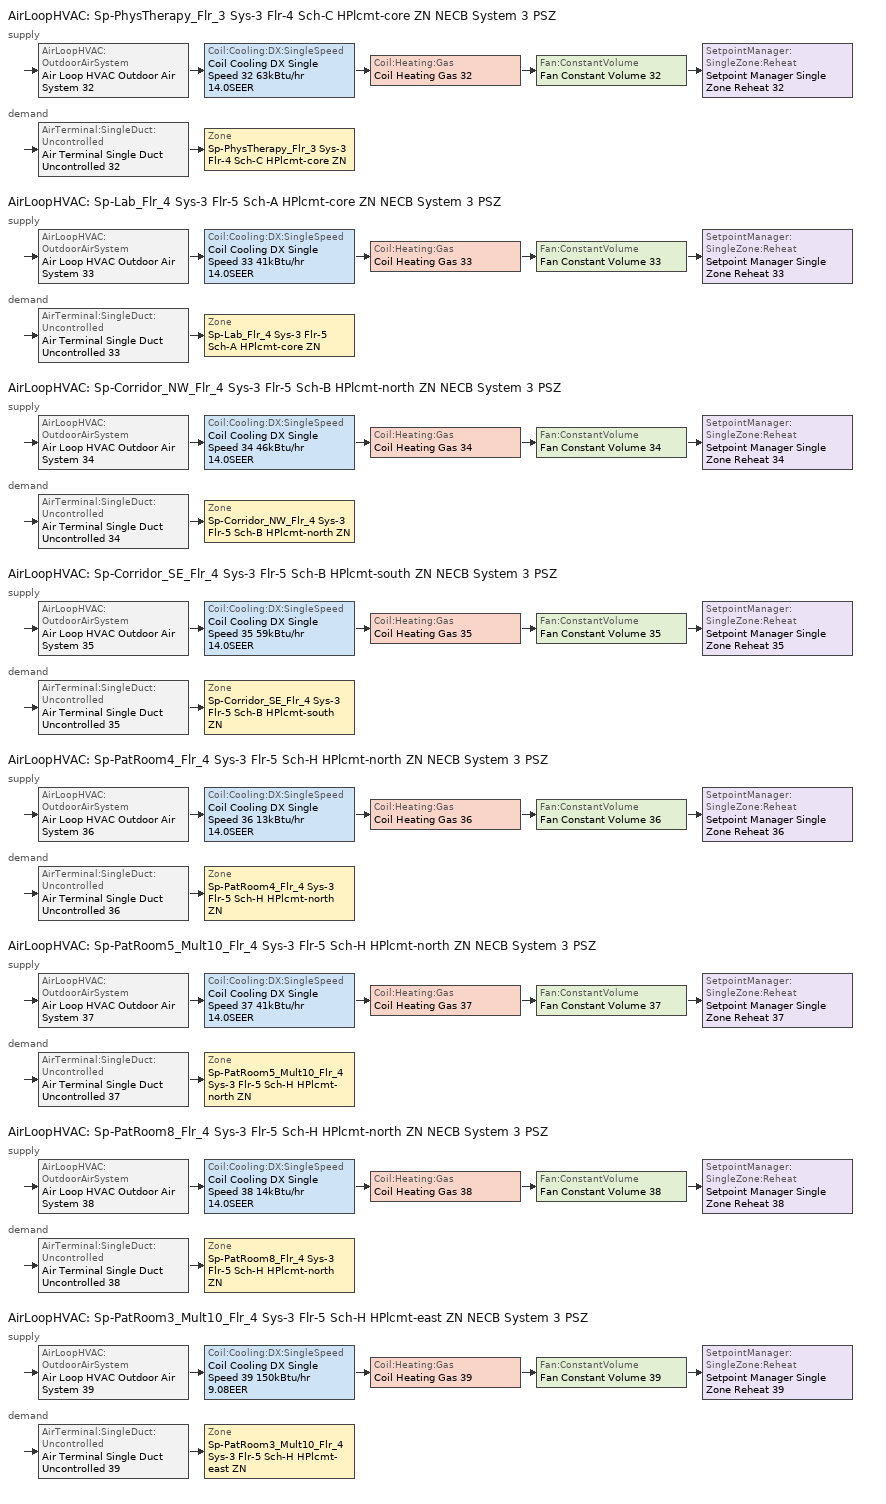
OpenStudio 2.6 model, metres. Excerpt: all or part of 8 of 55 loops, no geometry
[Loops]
AirLoopHVAC 'Sp-PhysTherapy_Flr_3 Sys-3 Flr-4 Sch-C HPlcmt-core ZN NECB System 3 PSZ'
 supply: AirLoopHVAC:OutdoorAirSystem 'Air Loop HVAC Outdoor Air System 32' > Coil:Cooling:DX:SingleSpeed 'Coil Cooling DX Single Speed 32 63kBtu/hr 14.0SEER' > Coil:Heating:Gas 'Coil Heating Gas 32' > Fan:ConstantVolume 'Fan Constant Volume 32' > SetpointManager:SingleZone:Reheat 'Setpoint Manager Single Zone Reheat 32'
 demand: AirTerminal:SingleDuct:Uncontrolled 'Air Terminal Single Duct Uncontrolled 32' > Zone 'Sp-PhysTherapy_Flr_3 Sys-3 Flr-4 Sch-C HPlcmt-core ZN'
AirLoopHVAC 'Sp-Lab_Flr_4 Sys-3 Flr-5 Sch-A HPlcmt-core ZN NECB System 3 PSZ'
 supply: AirLoopHVAC:OutdoorAirSystem 'Air Loop HVAC Outdoor Air System 33' > Coil:Cooling:DX:SingleSpeed 'Coil Cooling DX Single Speed 33 41kBtu/hr 14.0SEER' > Coil:Heating:Gas 'Coil Heating Gas 33' > Fan:ConstantVolume 'Fan Constant Volume 33' > SetpointManager:SingleZone:Reheat 'Setpoint Manager Single Zone Reheat 33'
 demand: AirTerminal:SingleDuct:Uncontrolled 'Air Terminal Single Duct Uncontrolled 33' > Zone 'Sp-Lab_Flr_4 Sys-3 Flr-5 Sch-A HPlcmt-core ZN'
AirLoopHVAC 'Sp-Corridor_NW_Flr_4 Sys-3 Flr-5 Sch-B HPlcmt-north ZN NECB System 3 PSZ'
 supply: AirLoopHVAC:OutdoorAirSystem 'Air Loop HVAC Outdoor Air System 34' > Coil:Cooling:DX:SingleSpeed 'Coil Cooling DX Single Speed 34 46kBtu/hr 14.0SEER' > Coil:Heating:Gas 'Coil Heating Gas 34' > Fan:ConstantVolume 'Fan Constant Volume 34' > SetpointManager:SingleZone:Reheat 'Setpoint Manager Single Zone Reheat 34'
 demand: AirTerminal:SingleDuct:Uncontrolled 'Air Terminal Single Duct Uncontrolled 34' > Zone 'Sp-Corridor_NW_Flr_4 Sys-3 Flr-5 Sch-B HPlcmt-north ZN'
AirLoopHVAC 'Sp-Corridor_SE_Flr_4 Sys-3 Flr-5 Sch-B HPlcmt-south ZN NECB System 3 PSZ'
 supply: AirLoopHVAC:OutdoorAirSystem 'Air Loop HVAC Outdoor Air System 35' > Coil:Cooling:DX:SingleSpeed 'Coil Cooling DX Single Speed 35 59kBtu/hr 14.0SEER' > Coil:Heating:Gas 'Coil Heating Gas 35' > Fan:ConstantVolume 'Fan Constant Volume 35' > SetpointManager:SingleZone:Reheat 'Setpoint Manager Single Zone Reheat 35'
 demand: AirTerminal:SingleDuct:Uncontrolled 'Air Terminal Single Duct Uncontrolled 35' > Zone 'Sp-Corridor_SE_Flr_4 Sys-3 Flr-5 Sch-B HPlcmt-south ZN'
AirLoopHVAC 'Sp-PatRoom4_Flr_4 Sys-3 Flr-5 Sch-H HPlcmt-north ZN NECB System 3 PSZ'
 supply: AirLoopHVAC:OutdoorAirSystem 'Air Loop HVAC Outdoor Air System 36' > Coil:Cooling:DX:SingleSpeed 'Coil Cooling DX Single Speed 36 13kBtu/hr 14.0SEER' > Coil:Heating:Gas 'Coil Heating Gas 36' > Fan:ConstantVolume 'Fan Constant Volume 36' > SetpointManager:SingleZone:Reheat 'Setpoint Manager Single Zone Reheat 36'
 demand: AirTerminal:SingleDuct:Uncontrolled 'Air Terminal Single Duct Uncontrolled 36' > Zone 'Sp-PatRoom4_Flr_4 Sys-3 Flr-5 Sch-H HPlcmt-north ZN'
AirLoopHVAC 'Sp-PatRoom5_Mult10_Flr_4 Sys-3 Flr-5 Sch-H HPlcmt-north ZN NECB System 3 PSZ'
 supply: AirLoopHVAC:OutdoorAirSystem 'Air Loop HVAC Outdoor Air System 37' > Coil:Cooling:DX:SingleSpeed 'Coil Cooling DX Single Speed 37 41kBtu/hr 14.0SEER' > Coil:Heating:Gas 'Coil Heating Gas 37' > Fan:ConstantVolume 'Fan Constant Volume 37' > SetpointManager:SingleZone:Reheat 'Setpoint Manager Single Zone Reheat 37'
 demand: AirTerminal:SingleDuct:Uncontrolled 'Air Terminal Single Duct Uncontrolled 37' > Zone 'Sp-PatRoom5_Mult10_Flr_4 Sys-3 Flr-5 Sch-H HPlcmt-north ZN'
AirLoopHVAC 'Sp-PatRoom8_Flr_4 Sys-3 Flr-5 Sch-H HPlcmt-north ZN NECB System 3 PSZ'
 supply: AirLoopHVAC:OutdoorAirSystem 'Air Loop HVAC Outdoor Air System 38' > Coil:Cooling:DX:SingleSpeed 'Coil Cooling DX Single Speed 38 14kBtu/hr 14.0SEER' > Coil:Heating:Gas 'Coil Heating Gas 38' > Fan:ConstantVolume 'Fan Constant Volume 38' > SetpointManager:SingleZone:Reheat 'Setpoint Manager Single Zone Reheat 38'
 demand: AirTerminal:SingleDuct:Uncontrolled 'Air Terminal Single Duct Uncontrolled 38' > Zone 'Sp-PatRoom8_Flr_4 Sys-3 Flr-5 Sch-H HPlcmt-north ZN'
AirLoopHVAC 'Sp-PatRoom3_Mult10_Flr_4 Sys-3 Flr-5 Sch-H HPlcmt-east ZN NECB System 3 PSZ'
 supply: AirLoopHVAC:OutdoorAirSystem 'Air Loop HVAC Outdoor Air System 39' > Coil:Cooling:DX:SingleSpeed 'Coil Cooling DX Single Speed 39 150kBtu/hr 9.08EER' > Coil:Heating:Gas 'Coil Heating Gas 39' > Fan:ConstantVolume 'Fan Constant Volume 39' > SetpointManager:SingleZone:Reheat 'Setpoint Manager Single Zone Reheat 39'
 demand: AirTerminal:SingleDuct:Uncontrolled 'Air Terminal Single Duct Uncontrolled 39' > Zone 'Sp-PatRoom3_Mult10_Flr_4 Sys-3 Flr-5 Sch-H HPlcmt-east ZN'
[Sizing:Zone] Zone Cooling Design Supply Air Temperature Input Method=SupplyAirTemperature; Zone Cooling Design Supply Air Temperature {C}=13; Zone Cooling Design Supply Air Temperature Difference {deltaC}=11.11; Zone Heating Design Supply Air Temperature Input Method=SupplyAirTemperature; Zone Heating Design Supply Air Temperature {C}=43; Zone Heating Design Supply Air Temperature Difference {deltaC}=11.11; Zone Cooling Design Supply Air Humidity Ratio {kg-H2O/kg-air}=0.0085; Zone Heating Design Supply Air Humidity Ratio {kg-H2O/kg-air}=0.008; Zone Heating Sizing Factor=1.3; Zone Cooling Sizing Factor=1.1; Cooling Design Air Flow Method=DesignDay; Heating Design Air Flow Method=DesignDay; Account for Dedicated Outdoor Air System=No; Dedicated Outdoor Air System Control Strategy=NeutralSupplyAir; Dedicated Outdoor Air Low Setpoint Temperature for Design {C}=autosize; Dedicated Outdoor Air High Setpoint Temperature for Design {C}=autosize
Sp-PhysTherapy_Flr_3 Sys-3 Flr-4 Sch-C HPlcmt-core ZN; Sp-Lab_Flr_4 Sys-3 Flr-5 Sch-A HPlcmt-core ZN; Sp-Corridor_NW_Flr_4 Sys-3 Flr-5 Sch-B HPlcmt-north ZN; Sp-Corridor_SE_Flr_4 Sys-3 Flr-5 Sch-B HPlcmt-south ZN; Sp-PatRoom4_Flr_4 Sys-3 Flr-5 Sch-H HPlcmt-north ZN; Sp-PatRoom5_Mult10_Flr_4 Sys-3 Flr-5 Sch-H HPlcmt-north ZN; Sp-PatRoom8_Flr_4 Sys-3 Flr-5 Sch-H HPlcmt-north ZN; Sp-PatRoom3_Mult10_Flr_4 Sys-3 Flr-5 Sch-H HPlcmt-east ZN
[Zone equipment]
Sp-PhysTherapy_Flr_3 Sys-3 Flr-4 Sch-C HPlcmt-core ZN: Air Terminal Single Duct Uncontrolled 32, Zone HVAC Baseboard Convective Water 32
Sp-Lab_Flr_4 Sys-3 Flr-5 Sch-A HPlcmt-core ZN: Air Terminal Single Duct Uncontrolled 33, Zone HVAC Baseboard Convective Water 33
Sp-Corridor_NW_Flr_4 Sys-3 Flr-5 Sch-B HPlcmt-north ZN: Air Terminal Single Duct Uncontrolled 34, Zone HVAC Baseboard Convective Water 34
Sp-Corridor_SE_Flr_4 Sys-3 Flr-5 Sch-B HPlcmt-south ZN: Air Terminal Single Duct Uncontrolled 35, Zone HVAC Baseboard Convective Water 35
Sp-PatRoom4_Flr_4 Sys-3 Flr-5 Sch-H HPlcmt-north ZN: Air Terminal Single Duct Uncontrolled 36, Zone HVAC Baseboard Convective Water 36
Sp-PatRoom5_Mult10_Flr_4 Sys-3 Flr-5 Sch-H HPlcmt-north ZN: Air Terminal Single Duct Uncontrolled 37, Zone HVAC Baseboard Convective Water 37
Sp-PatRoom8_Flr_4 Sys-3 Flr-5 Sch-H HPlcmt-north ZN: Air Terminal Single Duct Uncontrolled 38, Zone HVAC Baseboard Convective Water 38
Sp-PatRoom3_Mult10_Flr_4 Sys-3 Flr-5 Sch-H HPlcmt-east ZN: Air Terminal Single Duct Uncontrolled 39, Zone HVAC Baseboard Convective Water 39
[AirLoopHVAC] Design Supply Air Flow Rate {m3/s}=AutoSize
Name | Availability Schedule
Sp-PhysTherapy_Flr_3 Sys-3 Flr-4 Sch-C HPlcmt-core ZN NECB System 3 PSZ | Sp-PhysTherapy_Flr_3 Sys-3 Flr-4 Sch-C HPlcmt-core ZN NECB System 3 PSZ Occ Sch
Sp-Lab_Flr_4 Sys-3 Flr-5 Sch-A HPlcmt-core ZN NECB System 3 PSZ | Sp-Lab_Flr_4 Sys-3 Flr-5 Sch-A HPlcmt-core ZN NECB System 3 PSZ Occ Sch
Sp-Corridor_NW_Flr_4 Sys-3 Flr-5 Sch-B HPlcmt-north ZN NECB System 3 PSZ | Sp-Corridor_NW_Flr_4 Sys-3 Flr-5 Sch-B HPlcmt-north ZN NECB System 3 PSZ Occ Sch
Sp-Corridor_SE_Flr_4 Sys-3 Flr-5 Sch-B HPlcmt-south ZN NECB System 3 PSZ | Sp-Corridor_SE_Flr_4 Sys-3 Flr-5 Sch-B HPlcmt-south ZN NECB System 3 PSZ Occ Sch
Sp-PatRoom4_Flr_4 Sys-3 Flr-5 Sch-H HPlcmt-north ZN NECB System 3 PSZ; Sp-PatRoom8_Flr_4 Sys-3 Flr-5 Sch-H HPlcmt-north ZN NECB System 3 PSZ | Always On Discrete
Sp-PatRoom5_Mult10_Flr_4 Sys-3 Flr-5 Sch-H HPlcmt-north ZN NECB System 3 PSZ | Sp-PatRoom5_Mult10_Flr_4 Sys-3 Flr-5 Sch-H HPlcmt-north ZN NECB System 3 PSZ Occ Sch
Sp-PatRoom3_Mult10_Flr_4 Sys-3 Flr-5 Sch-H HPlcmt-east ZN NECB System 3 PSZ | Sp-PatRoom3_Mult10_Flr_4 Sys-3 Flr-5 Sch-H HPlcmt-east ZN NECB System 3 PSZ Occ Sch
[Sizing:System] Type of Load to Size On=Sensible; Design Outdoor Air Flow Rate {m3/s}=Autosize; Minimum System Air Flow Ratio=1; Preheat Design Temperature {C}=7; Preheat Design Humidity Ratio {kg-H2O/kg-Air}=0.008; Precool Design Temperature {C}=13; Precool Design Humidity Ratio {kg-H2O/kg-Air}=0.008; Central Cooling Design Supply Air Temperature {C}=13; Central Heating Design Supply Air Temperature {C}=43; Sizing Option=NonCoincident; 100% Outdoor Air in Cooling=No; 100% Outdoor Air in Heating=No; Central Cooling Design Supply Air Humidity Ratio {kg-H2O/kg-Air}=0.0085; Central Heating Design Supply Air Humidity Ratio {kg-H2O/kg-Air}=0.008; Cooling Design Air Flow Method=DesignDay; Cooling Design Air Flow Rate {m3/s}=0; Heating Design Air Flow Method=DesignDay; Heating Design Air Flow Rate {m3/s}=0; System Outdoor Air Method=ZoneSum; Zone Maximum Outdoor Air Fraction=1; Cooling Supply Air Flow Rate Per Floor Area {m3/s-m2}=0.00996765; Cooling Fraction of Autosized Cooling Supply Air Flow Rate=1; Cooling Supply Air Flow Rate Per Unit Cooling Capacity {m3/s-W}=3.94755e-05; Heating Supply Air Flow Rate Per Floor Area {m3/s-m2}=0.00996765; Heating Fraction of Autosized Heating Supply Air Flow Rate=1; Heating Fraction of Autosized Cooling Supply Air Flow Rate=1; Heating Supply Air Flow Rate Per Unit Heating Capacity {m3/s-W}=3.15882e-05; Cooling Design Capacity Method=CoolingDesignCapacity; Cooling Design Capacity {W}=autosize; Cooling Design Capacity Per Floor Area {W/m2}=234.7; Fraction of Autosized Cooling Design Capacity=1; Heating Design Capacity Method=HeatingDesignCapacity; Heating Design Capacity {W}=autosize; Heating Design Capacity Per Floor Area {W/m2}=157; Fraction of Autosized Heating Design Capacity=1; Central Cooling Capacity Control Method=OnOff
Sp-PhysTherapy_Flr_3 Sys-3 Flr-4 Sch-C HPlcmt-core ZN NECB System 3 PSZ; Sp-Lab_Flr_4 Sys-3 Flr-5 Sch-A HPlcmt-core ZN NECB System 3 PSZ; Sp-Corridor_NW_Flr_4 Sys-3 Flr-5 Sch-B HPlcmt-north ZN NECB System 3 PSZ; Sp-Corridor_SE_Flr_4 Sys-3 Flr-5 Sch-B HPlcmt-south ZN NECB System 3 PSZ; Sp-PatRoom4_Flr_4 Sys-3 Flr-5 Sch-H HPlcmt-north ZN NECB System 3 PSZ; Sp-PatRoom5_Mult10_Flr_4 Sys-3 Flr-5 Sch-H HPlcmt-north ZN NECB System 3 PSZ; Sp-PatRoom8_Flr_4 Sys-3 Flr-5 Sch-H HPlcmt-north ZN NECB System 3 PSZ; Sp-PatRoom3_Mult10_Flr_4 Sys-3 Flr-5 Sch-H HPlcmt-east ZN NECB System 3 PSZ
[Fan:ConstantVolume] Availability Schedule=Always On Discrete; Fan Efficiency=0.39975; Pressure Rise {Pa}=640; Maximum Flow Rate {m3/s}=AutoSize; Motor Efficiency=0.615
Fan Constant Volume 32; Fan Constant Volume 33; Fan Constant Volume 34; Fan Constant Volume 35; Fan Constant Volume 36; Fan Constant Volume 37; Fan Constant Volume 38; Fan Constant Volume 39
[Coil:Heating:Gas] Availability Schedule=Always On Discrete; Nominal Capacity {W}=AutoSize; Parasitic Electric Load {W}=0; Part Load Fraction Correlation Curve=FURNACE-EFFPLR-NECB2011; Parasitic Gas Load {W}=0
Name | Gas Burner Efficiency
Coil Heating Gas 32; Coil Heating Gas 39 | 0.81
Coil Heating Gas 33; Coil Heating Gas 34; Coil Heating Gas 35; Coil Heating Gas 36; Coil Heating Gas 37; Coil Heating Gas 38 | 0.924
[Coil:Cooling:DX:SingleSpeed] Availability Schedule=Always On Discrete; Rated Total Cooling Capacity {W}=autosize; Rated Sensible Heat Ratio=autosize; Rated Air Flow Rate {m3/s}=autosize; Rated Evaporator Fan Power Per Volume Flow Rate {W/(m3/s)}=773.3; Total Cooling Capacity Function of Temperature Curve=DXCOOL-NECB2011-REF-CAPFT; Total Cooling Capacity Function of Flow Fraction Curve=DXCOOL-NECB2011-REF-CAPFFLOW; Energy Input Ratio Function of Temperature Curve=DXCOOL-NECB2011-REF-COOLEIRFT; Energy Input Ratio Function of Flow Fraction Curve=DXCOOL-NECB2011-REF-COOLEIRFFLOW; Part Load Fraction Correlation Curve=DXCOOL-NECB2011-REF-COOLPLFFPLR; Condenser Type=AirCooled; Evaporative Condenser Effectiveness=0; Evaporative Condenser Air Flow Rate {m3/s}=Autosize; Evaporative Condenser Pump Rated Power Consumption {W}=Autosize; Crankcase Heater Capacity {W}=0; Maximum Outdoor Dry-Bulb Temperature for Crankcase Heater Operation {C}=0; Basin Heater Capacity {W/K}=0; Basin Heater Setpoint Temperature {C}=10
Name | Rated COP {W/W}
Coil Cooling DX Single Speed 32 63kBtu/hr 14.0SEER; Coil Cooling DX Single Speed 33 41kBtu/hr 14.0SEER; Coil Cooling DX Single Speed 34 46kBtu/hr 14.0SEER; Coil Cooling DX Single Speed 35 59kBtu/hr 14.0SEER; Coil Cooling DX Single Speed 36 13kBtu/hr 14.0SEER; Coil Cooling DX Single Speed 37 41kBtu/hr 14.0SEER; Coil Cooling DX Single Speed 38 14kBtu/hr 14.0SEER | 3.8248
Coil Cooling DX Single Speed 39 150kBtu/hr 9.08EER | 3.17598
[Controller:OutdoorAir] Minimum Outdoor Air Flow Rate {m3/s}=autosize; Maximum Outdoor Air Flow Rate {m3/s}=Autosize; Economizer Control Action Type=ModulateFlow; Lockout Type=NoLockout; Minimum Limit Type=FixedMinimum; High Humidity Control=No; Heat Recovery Bypass Control Type=BypassWhenWithinEconomizerLimits
Name | Economizer Control Type | Economizer Maximum Limit Dry-Bulb Temperature {C} | Economizer Maximum Limit Enthalpy {J/kg} | Economizer Minimum Limit Dry-Bulb Temperature {C} | Minimum Outdoor Air Schedule | Controller Mechanical Ventilation
Controller Outdoor Air 32 | NoEconomizer | 28 | 64000 | -100 | Sp-PhysTherapy_Flr_3 Sys-3 Flr-4 Sch-C HPlcmt-core ZN NECB System 3 PSZ Occ Sch | Controller Mechanical Ventilation 32
Controller Outdoor Air 33 | NoEconomizer | 28 | 64000 | -100 | Sp-Lab_Flr_4 Sys-3 Flr-5 Sch-A HPlcmt-core ZN NECB System 3 PSZ Occ Sch | Controller Mechanical Ventilation 33
Controller Outdoor Air 34 | NoEconomizer | 28 | 64000 | -100 | Sp-Corridor_NW_Flr_4 Sys-3 Flr-5 Sch-B HPlcmt-north ZN NECB System 3 PSZ Occ Sch | Controller Mechanical Ventilation 34
Controller Outdoor Air 35 | NoEconomizer | 28 | 64000 | -100 | Sp-Corridor_SE_Flr_4 Sys-3 Flr-5 Sch-B HPlcmt-south ZN NECB System 3 PSZ Occ Sch | Controller Mechanical Ventilation 35
Controller Outdoor Air 36 | NoEconomizer | 28 | 64000 | -100 | Always On Discrete | Controller Mechanical Ventilation 36
Controller Outdoor Air 37 | NoEconomizer | 28 | 64000 | -100 | Sp-PatRoom5_Mult10_Flr_4 Sys-3 Flr-5 Sch-H HPlcmt-north ZN NECB System 3 PSZ Occ Sch | Controller Mechanical Ventilation 37
Controller Outdoor Air 38 | NoEconomizer | 28 | 64000 | -100 | Always On Discrete | Controller Mechanical Ventilation 38
Controller Outdoor Air 39 | DifferentialEnthalpy |  |  |  | Sp-PatRoom3_Mult10_Flr_4 Sys-3 Flr-5 Sch-H HPlcmt-east ZN NECB System 3 PSZ Occ Sch | Controller Mechanical Ventilation 39
[Controller:MechanicalVentilation] Availability Schedule=Always On Discrete; System Outdoor Air Method=ZoneSum
Controller Mechanical Ventilation 32; Controller Mechanical Ventilation 33; Controller Mechanical Ventilation 34; Controller Mechanical Ventilation 35; Controller Mechanical Ventilation 36; Controller Mechanical Ventilation 37; Controller Mechanical Ventilation 38; Controller Mechanical Ventilation 39
[AirLoopHVAC:OutdoorAirSystem]
Name | Controller
Air Loop HVAC Outdoor Air System 32 | Controller Outdoor Air 32
Air Loop HVAC Outdoor Air System 33 | Controller Outdoor Air 33
Air Loop HVAC Outdoor Air System 34 | Controller Outdoor Air 34
Air Loop HVAC Outdoor Air System 35 | Controller Outdoor Air 35
Air Loop HVAC Outdoor Air System 36 | Controller Outdoor Air 36
Air Loop HVAC Outdoor Air System 37 | Controller Outdoor Air 37
Air Loop HVAC Outdoor Air System 38 | Controller Outdoor Air 38
Air Loop HVAC Outdoor Air System 39 | Controller Outdoor Air 39
[SetpointManager:SingleZone:Reheat] Minimum Supply Air Temperature {C}=13; Maximum Supply Air Temperature {C}=43
Name | Control Zone
Setpoint Manager Single Zone Reheat 32 | Sp-PhysTherapy_Flr_3 Sys-3 Flr-4 Sch-C HPlcmt-core ZN
Setpoint Manager Single Zone Reheat 33 | Sp-Lab_Flr_4 Sys-3 Flr-5 Sch-A HPlcmt-core ZN
Setpoint Manager Single Zone Reheat 34 | Sp-Corridor_NW_Flr_4 Sys-3 Flr-5 Sch-B HPlcmt-north ZN
Setpoint Manager Single Zone Reheat 35 | Sp-Corridor_SE_Flr_4 Sys-3 Flr-5 Sch-B HPlcmt-south ZN
Setpoint Manager Single Zone Reheat 36 | Sp-PatRoom4_Flr_4 Sys-3 Flr-5 Sch-H HPlcmt-north ZN
Setpoint Manager Single Zone Reheat 37 | Sp-PatRoom5_Mult10_Flr_4 Sys-3 Flr-5 Sch-H HPlcmt-north ZN
Setpoint Manager Single Zone Reheat 38 | Sp-PatRoom8_Flr_4 Sys-3 Flr-5 Sch-H HPlcmt-north ZN
Setpoint Manager Single Zone Reheat 39 | Sp-PatRoom3_Mult10_Flr_4 Sys-3 Flr-5 Sch-H HPlcmt-east ZN
[AirTerminal:SingleDuct:Uncontrolled] Availability Schedule=Always On Discrete; Maximum Air Flow Rate {m3/s}=AutoSize
Air Terminal Single Duct Uncontrolled 32; Air Terminal Single Duct Uncontrolled 33; Air Terminal Single Duct Uncontrolled 34; Air Terminal Single Duct Uncontrolled 35; Air Terminal Single Duct Uncontrolled 36; Air Terminal Single Duct Uncontrolled 37; Air Terminal Single Duct Uncontrolled 38; Air Terminal Single Duct Uncontrolled 39
[Schedule:Ruleset]
Name | Default Day Schedule | Summer Design Day Schedule | Winter Design Day Schedule
Sp-Corridor_NW_Flr_4 Sys-3 Flr-5 Sch-B HPlcmt-north ZN NECB System 3 PSZ Occ Sch | Sp-Corridor_NW_Flr_4 Sys-3 Flr-5 Sch-B HPlcmt-north ZN NECB System 3 PSZ Occ Sch Default | Sp-Corridor_NW_Flr_4 Sys-3 Flr-5 Sch-B HPlcmt-north ZN NECB System 3 PSZ Occ Sch Summer Design Day | Sp-Corridor_NW_Flr_4 Sys-3 Flr-5 Sch-B HPlcmt-north ZN NECB System 3 PSZ Occ Sch Winter Design Day
Sp-Corridor_SE_Flr_4 Sys-3 Flr-5 Sch-B HPlcmt-south ZN NECB System 3 PSZ Occ Sch | Sp-Corridor_SE_Flr_4 Sys-3 Flr-5 Sch-B HPlcmt-south ZN NECB System 3 PSZ Occ Sch Default | Sp-Corridor_SE_Flr_4 Sys-3 Flr-5 Sch-B HPlcmt-south ZN NECB System 3 PSZ Occ Sch Summer Design Day | Sp-Corridor_SE_Flr_4 Sys-3 Flr-5 Sch-B HPlcmt-south ZN NECB System 3 PSZ Occ Sch Winter Design Day
Sp-Lab_Flr_4 Sys-3 Flr-5 Sch-A HPlcmt-core ZN NECB System 3 PSZ Occ Sch | Sp-Lab_Flr_4 Sys-3 Flr-5 Sch-A HPlcmt-core ZN NECB System 3 PSZ Occ Sch Default | Sp-Lab_Flr_4 Sys-3 Flr-5 Sch-A HPlcmt-core ZN NECB System 3 PSZ Occ Sch Summer Design Day | Sp-Lab_Flr_4 Sys-3 Flr-5 Sch-A HPlcmt-core ZN NECB System 3 PSZ Occ Sch Winter Design Day
Sp-PatRoom3_Mult10_Flr_4 Sys-3 Flr-5 Sch-H HPlcmt-east ZN NECB System 3 PSZ Occ Sch | Sp-PatRoom3_Mult10_Flr_4 Sys-3 Flr-5 Sch-H HPlcmt-east ZN NECB System 3 PSZ Occ Sch Default | Sp-PatRoom3_Mult10_Flr_4 Sys-3 Flr-5 Sch-H HPlcmt-east ZN NECB System 3 PSZ Occ Sch Summer Design Day | Sp-PatRoom3_Mult10_Flr_4 Sys-3 Flr-5 Sch-H HPlcmt-east ZN NECB System 3 PSZ Occ Sch Winter Design Day
Sp-PatRoom5_Mult10_Flr_4 Sys-3 Flr-5 Sch-H HPlcmt-north ZN NECB System 3 PSZ Occ Sch | Sp-PatRoom5_Mult10_Flr_4 Sys-3 Flr-5 Sch-H HPlcmt-north ZN NECB System 3 PSZ Occ Sch Default | Sp-PatRoom5_Mult10_Flr_4 Sys-3 Flr-5 Sch-H HPlcmt-north ZN NECB System 3 PSZ Occ Sch Summer Design Day | Sp-PatRoom5_Mult10_Flr_4 Sys-3 Flr-5 Sch-H HPlcmt-north ZN NECB System 3 PSZ Occ Sch Winter Design Day
Sp-PhysTherapy_Flr_3 Sys-3 Flr-4 Sch-C HPlcmt-core ZN NECB System 3 PSZ Occ Sch | Sp-PhysTherapy_Flr_3 Sys-3 Flr-4 Sch-C HPlcmt-core ZN NECB System 3 PSZ Occ Sch Default | Sp-PhysTherapy_Flr_3 Sys-3 Flr-4 Sch-C HPlcmt-core ZN NECB System 3 PSZ Occ Sch Summer Design Day | Sp-PhysTherapy_Flr_3 Sys-3 Flr-4 Sch-C HPlcmt-core ZN NECB System 3 PSZ Occ Sch Winter Design Day
[Schedule:Day]
Sp-Corridor_NW_Flr_4 Sys-3 Flr-5 Sch-B HPlcmt-north ZN NECB System 3 PSZ Occ Sch Default; Sp-Corridor_NW_Flr_4 Sys-3 Flr-5 Sch-B HPlcmt-north ZN NECB System 3 PSZ Occ Sch Winter Design Day; Sp-Corridor_NW_Flr_4 Sys-3 Flr-5 Sch-B HPlcmt-north ZN NECB System 3 PSZ Occ Sch Summer Design Day; Sp-Corridor_SE_Flr_4 Sys-3 Flr-5 Sch-B HPlcmt-south ZN NECB System 3 PSZ Occ Sch Default; Sp-Corridor_SE_Flr_4 Sys-3 Flr-5 Sch-B HPlcmt-south ZN NECB System 3 PSZ Occ Sch Winter Design Day; Sp-Corridor_SE_Flr_4 Sys-3 Flr-5 Sch-B HPlcmt-south ZN NECB System 3 PSZ Occ Sch Summer Design Day; Sp-Lab_Flr_4 Sys-3 Flr-5 Sch-A HPlcmt-core ZN NECB System 3 PSZ Occ Sch Default; Sp-Lab_Flr_4 Sys-3 Flr-5 Sch-A HPlcmt-core ZN NECB System 3 PSZ Occ Sch Winter Design Day; Sp-Lab_Flr_4 Sys-3 Flr-5 Sch-A HPlcmt-core ZN NECB System 3 PSZ Occ Sch Summer Design Day; Sp-PatRoom3_Mult10_Flr_4 Sys-3 Flr-5 Sch-H HPlcmt-east ZN NECB System 3 PSZ Occ Sch Default; Sp-PatRoom3_Mult10_Flr_4 Sys-3 Flr-5 Sch-H HPlcmt-east ZN NECB System 3 PSZ Occ Sch Winter Design Day; Sp-PatRoom3_Mult10_Flr_4 Sys-3 Flr-5 Sch-H HPlcmt-east ZN NECB System 3 PSZ Occ Sch Summer Design Day; Sp-PatRoom3_Mult10_Flr_4 Sys-3 Flr-5 Sch-H HPlcmt-east ZN NECB System 3 PSZ Occ Sch Monday; Sp-PatRoom3_Mult10_Flr_4 Sys-3 Flr-5 Sch-H HPlcmt-east ZN NECB System 3 PSZ Occ Sch Tuesday; Sp-PatRoom3_Mult10_Flr_4 Sys-3 Flr-5 Sch-H HPlcmt-east ZN NECB System 3 PSZ Occ Sch Wednesday; Sp-PatRoom3_Mult10_Flr_4 Sys-3 Flr-5 Sch-H HPlcmt-east ZN NECB System 3 PSZ Occ Sch Thursday; Sp-PatRoom3_Mult10_Flr_4 Sys-3 Flr-5 Sch-H HPlcmt-east ZN NECB System 3 PSZ Occ Sch Friday; Sp-PatRoom3_Mult10_Flr_4 Sys-3 Flr-5 Sch-H HPlcmt-east ZN NECB System 3 PSZ Occ Sch Saturday; Sp-PatRoom3_Mult10_Flr_4 Sys-3 Flr-5 Sch-H HPlcmt-east ZN NECB System 3 PSZ Occ Sch Sunday; Sp-PatRoom5_Mult10_Flr_4 Sys-3 Flr-5 Sch-H HPlcmt-north ZN NECB System 3 PSZ Occ Sch Default; Sp-PatRoom5_Mult10_Flr_4 Sys-3 Flr-5 Sch-H HPlcmt-north ZN NECB System 3 PSZ Occ Sch Winter Design Day; Sp-PatRoom5_Mult10_Flr_4 Sys-3 Flr-5 Sch-H HPlcmt-north ZN NECB System 3 PSZ Occ Sch Summer Design Day; Sp-PatRoom5_Mult10_Flr_4 Sys-3 Flr-5 Sch-H HPlcmt-north ZN NECB System 3 PSZ Occ Sch Monday; Sp-PatRoom5_Mult10_Flr_4 Sys-3 Flr-5 Sch-H HPlcmt-north ZN NECB System 3 PSZ Occ Sch Tuesday; Sp-PatRoom5_Mult10_Flr_4 Sys-3 Flr-5 Sch-H HPlcmt-north ZN NECB System 3 PSZ Occ Sch Wednesday; Sp-PatRoom5_Mult10_Flr_4 Sys-3 Flr-5 Sch-H HPlcmt-north ZN NECB System 3 PSZ Occ Sch Thursday; Sp-PatRoom5_Mult10_Flr_4 Sys-3 Flr-5 Sch-H HPlcmt-north ZN NECB System 3 PSZ Occ Sch Friday; Sp-PatRoom5_Mult10_Flr_4 Sys-3 Flr-5 Sch-H HPlcmt-north ZN NECB System 3 PSZ Occ Sch Saturday; Sp-PatRoom5_Mult10_Flr_4 Sys-3 Flr-5 Sch-H HPlcmt-north ZN NECB System 3 PSZ Occ Sch Sunday; Sp-PhysTherapy_Flr_3 Sys-3 Flr-4 Sch-C HPlcmt-core ZN NECB System 3 PSZ Occ Sch Default; Sp-PhysTherapy_Flr_3 Sys-3 Flr-4 Sch-C HPlcmt-core ZN NECB System 3 PSZ Occ Sch Winter Design Day; Sp-PhysTherapy_Flr_3 Sys-3 Flr-4 Sch-C HPlcmt-core ZN NECB System 3 PSZ Occ Sch Summer Design Day: 24, 0, 1
Sp-Corridor_NW_Flr_4 Sys-3 Flr-5 Sch-B HPlcmt-north ZN NECB System 3 PSZ Occ Sch Monday; Sp-Corridor_NW_Flr_4 Sys-3 Flr-5 Sch-B HPlcmt-north ZN NECB System 3 PSZ Occ Sch Tuesday; Sp-Corridor_NW_Flr_4 Sys-3 Flr-5 Sch-B HPlcmt-north ZN NECB System 3 PSZ Occ Sch Wednesday; Sp-Corridor_NW_Flr_4 Sys-3 Flr-5 Sch-B HPlcmt-north ZN NECB System 3 PSZ Occ Sch Thursday; Sp-Corridor_NW_Flr_4 Sys-3 Flr-5 Sch-B HPlcmt-north ZN NECB System 3 PSZ Occ Sch Friday; Sp-Corridor_SE_Flr_4 Sys-3 Flr-5 Sch-B HPlcmt-south ZN NECB System 3 PSZ Occ Sch Monday; Sp-Corridor_SE_Flr_4 Sys-3 Flr-5 Sch-B HPlcmt-south ZN NECB System 3 PSZ Occ Sch Tuesday; Sp-Corridor_SE_Flr_4 Sys-3 Flr-5 Sch-B HPlcmt-south ZN NECB System 3 PSZ Occ Sch Wednesday; Sp-Corridor_SE_Flr_4 Sys-3 Flr-5 Sch-B HPlcmt-south ZN NECB System 3 PSZ Occ Sch Thursday; Sp-Corridor_SE_Flr_4 Sys-3 Flr-5 Sch-B HPlcmt-south ZN NECB System 3 PSZ Occ Sch Friday: 1, 0, 1, 10, 0, 0, 24, 0, 1
Sp-Corridor_NW_Flr_4 Sys-3 Flr-5 Sch-B HPlcmt-north ZN NECB System 3 PSZ Occ Sch Saturday; Sp-Corridor_SE_Flr_4 Sys-3 Flr-5 Sch-B HPlcmt-south ZN NECB System 3 PSZ Occ Sch Saturday: 2, 0, 1, 10, 0, 0, 24, 0, 1
Sp-Corridor_NW_Flr_4 Sys-3 Flr-5 Sch-B HPlcmt-north ZN NECB System 3 PSZ Occ Sch Sunday; Sp-Corridor_SE_Flr_4 Sys-3 Flr-5 Sch-B HPlcmt-south ZN NECB System 3 PSZ Occ Sch Sunday: 1, 0, 0, 2, 0, 1, 11, 0, 0, 23, 0, 1, 24, 0, 0
Sp-Lab_Flr_4 Sys-3 Flr-5 Sch-A HPlcmt-core ZN NECB System 3 PSZ Occ Sch Monday; Sp-Lab_Flr_4 Sys-3 Flr-5 Sch-A HPlcmt-core ZN NECB System 3 PSZ Occ Sch Tuesday; Sp-Lab_Flr_4 Sys-3 Flr-5 Sch-A HPlcmt-core ZN NECB System 3 PSZ Occ Sch Wednesday; Sp-Lab_Flr_4 Sys-3 Flr-5 Sch-A HPlcmt-core ZN NECB System 3 PSZ Occ Sch Thursday; Sp-Lab_Flr_4 Sys-3 Flr-5 Sch-A HPlcmt-core ZN NECB System 3 PSZ Occ Sch Friday: 8, 0, 0, 19, 0, 1, 24, 0, 0
Sp-Lab_Flr_4 Sys-3 Flr-5 Sch-A HPlcmt-core ZN NECB System 3 PSZ Occ Sch Saturday; Sp-Lab_Flr_4 Sys-3 Flr-5 Sch-A HPlcmt-core ZN NECB System 3 PSZ Occ Sch Sunday: 24, 0, 0
Sp-PhysTherapy_Flr_3 Sys-3 Flr-4 Sch-C HPlcmt-core ZN NECB System 3 PSZ Occ Sch Monday; Sp-PhysTherapy_Flr_3 Sys-3 Flr-4 Sch-C HPlcmt-core ZN NECB System 3 PSZ Occ Sch Tuesday; Sp-PhysTherapy_Flr_3 Sys-3 Flr-4 Sch-C HPlcmt-core ZN NECB System 3 PSZ Occ Sch Wednesday; Sp-PhysTherapy_Flr_3 Sys-3 Flr-4 Sch-C HPlcmt-core ZN NECB System 3 PSZ Occ Sch Thursday; Sp-PhysTherapy_Flr_3 Sys-3 Flr-4 Sch-C HPlcmt-core ZN NECB System 3 PSZ Occ Sch Friday; Sp-PhysTherapy_Flr_3 Sys-3 Flr-4 Sch-C HPlcmt-core ZN NECB System 3 PSZ Occ Sch Saturday: 9, 0, 0, 21, 0, 1, 24, 0, 0
Sp-PhysTherapy_Flr_3 Sys-3 Flr-4 Sch-C HPlcmt-core ZN NECB System 3 PSZ Occ Sch Sunday: 9, 0, 0, 19, 0, 1, 24, 0, 0
[Schedule:Rule] Date Specification Type=DateRange; Start Month=1; Start Day=1; End Month=12
Name | Schedule Ruleset | Rule Order | Day Schedule | Apply Monday | End Day | Apply Tuesday | Apply Wednesday | Apply Thursday | Apply Friday | Apply Saturday | Apply Sunday
Sp-Corridor_NW_Flr_4 Sys-3 Flr-5 Sch-B HPlcmt-north ZN NECB System 3 PSZ Occ Sch Monday Rule | Sp-Corridor_NW_Flr_4 Sys-3 Flr-5 Sch-B HPlcmt-north ZN NECB System 3 PSZ Occ Sch | 6 | Sp-Corridor_NW_Flr_4 Sys-3 Flr-5 Sch-B HPlcmt-north ZN NECB System 3 PSZ Occ Sch Monday | Yes | 25
Sp-Corridor_NW_Flr_4 Sys-3 Flr-5 Sch-B HPlcmt-north ZN NECB System 3 PSZ Occ Sch Tuesday Rule | Sp-Corridor_NW_Flr_4 Sys-3 Flr-5 Sch-B HPlcmt-north ZN NECB System 3 PSZ Occ Sch | 5 | Sp-Corridor_NW_Flr_4 Sys-3 Flr-5 Sch-B HPlcmt-north ZN NECB System 3 PSZ Occ Sch Tuesday |  | 26 | Yes
Sp-Corridor_NW_Flr_4 Sys-3 Flr-5 Sch-B HPlcmt-north ZN NECB System 3 PSZ Occ Sch Wednesday Rule | Sp-Corridor_NW_Flr_4 Sys-3 Flr-5 Sch-B HPlcmt-north ZN NECB System 3 PSZ Occ Sch | 4 | Sp-Corridor_NW_Flr_4 Sys-3 Flr-5 Sch-B HPlcmt-north ZN NECB System 3 PSZ Occ Sch Wednesday |  | 27 |  | Yes
Sp-Corridor_NW_Flr_4 Sys-3 Flr-5 Sch-B HPlcmt-north ZN NECB System 3 PSZ Occ Sch Thursday Rule | Sp-Corridor_NW_Flr_4 Sys-3 Flr-5 Sch-B HPlcmt-north ZN NECB System 3 PSZ Occ Sch | 3 | Sp-Corridor_NW_Flr_4 Sys-3 Flr-5 Sch-B HPlcmt-north ZN NECB System 3 PSZ Occ Sch Thursday |  | 28 |  |  | Yes
Sp-Corridor_NW_Flr_4 Sys-3 Flr-5 Sch-B HPlcmt-north ZN NECB System 3 PSZ Occ Sch Friday Rule | Sp-Corridor_NW_Flr_4 Sys-3 Flr-5 Sch-B HPlcmt-north ZN NECB System 3 PSZ Occ Sch | 2 | Sp-Corridor_NW_Flr_4 Sys-3 Flr-5 Sch-B HPlcmt-north ZN NECB System 3 PSZ Occ Sch Friday |  | 29 |  |  |  | Yes
Sp-Corridor_NW_Flr_4 Sys-3 Flr-5 Sch-B HPlcmt-north ZN NECB System 3 PSZ Occ Sch Saturday Rule | Sp-Corridor_NW_Flr_4 Sys-3 Flr-5 Sch-B HPlcmt-north ZN NECB System 3 PSZ Occ Sch | 1 | Sp-Corridor_NW_Flr_4 Sys-3 Flr-5 Sch-B HPlcmt-north ZN NECB System 3 PSZ Occ Sch Saturday |  | 30 |  |  |  |  | Yes
Sp-Corridor_NW_Flr_4 Sys-3 Flr-5 Sch-B HPlcmt-north ZN NECB System 3 PSZ Occ Sch Sunday Rule | Sp-Corridor_NW_Flr_4 Sys-3 Flr-5 Sch-B HPlcmt-north ZN NECB System 3 PSZ Occ Sch | 0 | Sp-Corridor_NW_Flr_4 Sys-3 Flr-5 Sch-B HPlcmt-north ZN NECB System 3 PSZ Occ Sch Sunday |  | 31 |  |  |  |  |  | Yes
Sp-Corridor_SE_Flr_4 Sys-3 Flr-5 Sch-B HPlcmt-south ZN NECB System 3 PSZ Occ Sch Monday Rule | Sp-Corridor_SE_Flr_4 Sys-3 Flr-5 Sch-B HPlcmt-south ZN NECB System 3 PSZ Occ Sch | 6 | Sp-Corridor_SE_Flr_4 Sys-3 Flr-5 Sch-B HPlcmt-south ZN NECB System 3 PSZ Occ Sch Monday | Yes | 25
Sp-Corridor_SE_Flr_4 Sys-3 Flr-5 Sch-B HPlcmt-south ZN NECB System 3 PSZ Occ Sch Tuesday Rule | Sp-Corridor_SE_Flr_4 Sys-3 Flr-5 Sch-B HPlcmt-south ZN NECB System 3 PSZ Occ Sch | 5 | Sp-Corridor_SE_Flr_4 Sys-3 Flr-5 Sch-B HPlcmt-south ZN NECB System 3 PSZ Occ Sch Tuesday |  | 26 | Yes
Sp-Corridor_SE_Flr_4 Sys-3 Flr-5 Sch-B HPlcmt-south ZN NECB System 3 PSZ Occ Sch Wednesday Rule | Sp-Corridor_SE_Flr_4 Sys-3 Flr-5 Sch-B HPlcmt-south ZN NECB System 3 PSZ Occ Sch | 4 | Sp-Corridor_SE_Flr_4 Sys-3 Flr-5 Sch-B HPlcmt-south ZN NECB System 3 PSZ Occ Sch Wednesday |  | 27 |  | Yes
Sp-Corridor_SE_Flr_4 Sys-3 Flr-5 Sch-B HPlcmt-south ZN NECB System 3 PSZ Occ Sch Thursday Rule | Sp-Corridor_SE_Flr_4 Sys-3 Flr-5 Sch-B HPlcmt-south ZN NECB System 3 PSZ Occ Sch | 3 | Sp-Corridor_SE_Flr_4 Sys-3 Flr-5 Sch-B HPlcmt-south ZN NECB System 3 PSZ Occ Sch Thursday |  | 28 |  |  | Yes
Sp-Corridor_SE_Flr_4 Sys-3 Flr-5 Sch-B HPlcmt-south ZN NECB System 3 PSZ Occ Sch Friday Rule | Sp-Corridor_SE_Flr_4 Sys-3 Flr-5 Sch-B HPlcmt-south ZN NECB System 3 PSZ Occ Sch | 2 | Sp-Corridor_SE_Flr_4 Sys-3 Flr-5 Sch-B HPlcmt-south ZN NECB System 3 PSZ Occ Sch Friday |  | 29 |  |  |  | Yes
Sp-Corridor_SE_Flr_4 Sys-3 Flr-5 Sch-B HPlcmt-south ZN NECB System 3 PSZ Occ Sch Saturday Rule | Sp-Corridor_SE_Flr_4 Sys-3 Flr-5 Sch-B HPlcmt-south ZN NECB System 3 PSZ Occ Sch | 1 | Sp-Corridor_SE_Flr_4 Sys-3 Flr-5 Sch-B HPlcmt-south ZN NECB System 3 PSZ Occ Sch Saturday |  | 30 |  |  |  |  | Yes
Sp-Corridor_SE_Flr_4 Sys-3 Flr-5 Sch-B HPlcmt-south ZN NECB System 3 PSZ Occ Sch Sunday Rule | Sp-Corridor_SE_Flr_4 Sys-3 Flr-5 Sch-B HPlcmt-south ZN NECB System 3 PSZ Occ Sch | 0 | Sp-Corridor_SE_Flr_4 Sys-3 Flr-5 Sch-B HPlcmt-south ZN NECB System 3 PSZ Occ Sch Sunday |  | 31 |  |  |  |  |  | Yes
Sp-Lab_Flr_4 Sys-3 Flr-5 Sch-A HPlcmt-core ZN NECB System 3 PSZ Occ Sch Monday Rule | Sp-Lab_Flr_4 Sys-3 Flr-5 Sch-A HPlcmt-core ZN NECB System 3 PSZ Occ Sch | 6 | Sp-Lab_Flr_4 Sys-3 Flr-5 Sch-A HPlcmt-core ZN NECB System 3 PSZ Occ Sch Monday | Yes | 25
Sp-Lab_Flr_4 Sys-3 Flr-5 Sch-A HPlcmt-core ZN NECB System 3 PSZ Occ Sch Tuesday Rule | Sp-Lab_Flr_4 Sys-3 Flr-5 Sch-A HPlcmt-core ZN NECB System 3 PSZ Occ Sch | 5 | Sp-Lab_Flr_4 Sys-3 Flr-5 Sch-A HPlcmt-core ZN NECB System 3 PSZ Occ Sch Tuesday |  | 26 | Yes
Sp-Lab_Flr_4 Sys-3 Flr-5 Sch-A HPlcmt-core ZN NECB System 3 PSZ Occ Sch Wednesday Rule | Sp-Lab_Flr_4 Sys-3 Flr-5 Sch-A HPlcmt-core ZN NECB System 3 PSZ Occ Sch | 4 | Sp-Lab_Flr_4 Sys-3 Flr-5 Sch-A HPlcmt-core ZN NECB System 3 PSZ Occ Sch Wednesday |  | 27 |  | Yes
Sp-Lab_Flr_4 Sys-3 Flr-5 Sch-A HPlcmt-core ZN NECB System 3 PSZ Occ Sch Thursday Rule | Sp-Lab_Flr_4 Sys-3 Flr-5 Sch-A HPlcmt-core ZN NECB System 3 PSZ Occ Sch | 3 | Sp-Lab_Flr_4 Sys-3 Flr-5 Sch-A HPlcmt-core ZN NECB System 3 PSZ Occ Sch Thursday |  | 28 |  |  | Yes
Sp-Lab_Flr_4 Sys-3 Flr-5 Sch-A HPlcmt-core ZN NECB System 3 PSZ Occ Sch Friday Rule | Sp-Lab_Flr_4 Sys-3 Flr-5 Sch-A HPlcmt-core ZN NECB System 3 PSZ Occ Sch | 2 | Sp-Lab_Flr_4 Sys-3 Flr-5 Sch-A HPlcmt-core ZN NECB System 3 PSZ Occ Sch Friday |  | 29 |  |  |  | Yes
Sp-Lab_Flr_4 Sys-3 Flr-5 Sch-A HPlcmt-core ZN NECB System 3 PSZ Occ Sch Saturday Rule | Sp-Lab_Flr_4 Sys-3 Flr-5 Sch-A HPlcmt-core ZN NECB System 3 PSZ Occ Sch | 1 | Sp-Lab_Flr_4 Sys-3 Flr-5 Sch-A HPlcmt-core ZN NECB System 3 PSZ Occ Sch Saturday |  | 30 |  |  |  |  | Yes
Sp-Lab_Flr_4 Sys-3 Flr-5 Sch-A HPlcmt-core ZN NECB System 3 PSZ Occ Sch Sunday Rule | Sp-Lab_Flr_4 Sys-3 Flr-5 Sch-A HPlcmt-core ZN NECB System 3 PSZ Occ Sch | 0 | Sp-Lab_Flr_4 Sys-3 Flr-5 Sch-A HPlcmt-core ZN NECB System 3 PSZ Occ Sch Sunday |  | 31 |  |  |  |  |  | Yes
Sp-PatRoom3_Mult10_Flr_4 Sys-3 Flr-5 Sch-H HPlcmt-east ZN NECB System 3 PSZ Occ Sch Monday Rule | Sp-PatRoom3_Mult10_Flr_4 Sys-3 Flr-5 Sch-H HPlcmt-east ZN NECB System 3 PSZ Occ Sch | 6 | Sp-PatRoom3_Mult10_Flr_4 Sys-3 Flr-5 Sch-H HPlcmt-east ZN NECB System 3 PSZ Occ Sch Monday | Yes | 25
Sp-PatRoom3_Mult10_Flr_4 Sys-3 Flr-5 Sch-H HPlcmt-east ZN NECB System 3 PSZ Occ Sch Tuesday Rule | Sp-PatRoom3_Mult10_Flr_4 Sys-3 Flr-5 Sch-H HPlcmt-east ZN NECB System 3 PSZ Occ Sch | 5 | Sp-PatRoom3_Mult10_Flr_4 Sys-3 Flr-5 Sch-H HPlcmt-east ZN NECB System 3 PSZ Occ Sch Tuesday |  | 26 | Yes
Sp-PatRoom3_Mult10_Flr_4 Sys-3 Flr-5 Sch-H HPlcmt-east ZN NECB System 3 PSZ Occ Sch Wednesday Rule | Sp-PatRoom3_Mult10_Flr_4 Sys-3 Flr-5 Sch-H HPlcmt-east ZN NECB System 3 PSZ Occ Sch | 4 | Sp-PatRoom3_Mult10_Flr_4 Sys-3 Flr-5 Sch-H HPlcmt-east ZN NECB System 3 PSZ Occ Sch Wednesday |  | 27 |  | Yes
Sp-PatRoom3_Mult10_Flr_4 Sys-3 Flr-5 Sch-H HPlcmt-east ZN NECB System 3 PSZ Occ Sch Thursday Rule | Sp-PatRoom3_Mult10_Flr_4 Sys-3 Flr-5 Sch-H HPlcmt-east ZN NECB System 3 PSZ Occ Sch | 3 | Sp-PatRoom3_Mult10_Flr_4 Sys-3 Flr-5 Sch-H HPlcmt-east ZN NECB System 3 PSZ Occ Sch Thursday |  | 28 |  |  | Yes
Sp-PatRoom3_Mult10_Flr_4 Sys-3 Flr-5 Sch-H HPlcmt-east ZN NECB System 3 PSZ Occ Sch Friday Rule | Sp-PatRoom3_Mult10_Flr_4 Sys-3 Flr-5 Sch-H HPlcmt-east ZN NECB System 3 PSZ Occ Sch | 2 | Sp-PatRoom3_Mult10_Flr_4 Sys-3 Flr-5 Sch-H HPlcmt-east ZN NECB System 3 PSZ Occ Sch Friday |  | 29 |  |  |  | Yes
Sp-PatRoom3_Mult10_Flr_4 Sys-3 Flr-5 Sch-H HPlcmt-east ZN NECB System 3 PSZ Occ Sch Saturday Rule | Sp-PatRoom3_Mult10_Flr_4 Sys-3 Flr-5 Sch-H HPlcmt-east ZN NECB System 3 PSZ Occ Sch | 1 | Sp-PatRoom3_Mult10_Flr_4 Sys-3 Flr-5 Sch-H HPlcmt-east ZN NECB System 3 PSZ Occ Sch Saturday |  | 30 |  |  |  |  | Yes
Sp-PatRoom3_Mult10_Flr_4 Sys-3 Flr-5 Sch-H HPlcmt-east ZN NECB System 3 PSZ Occ Sch Sunday Rule | Sp-PatRoom3_Mult10_Flr_4 Sys-3 Flr-5 Sch-H HPlcmt-east ZN NECB System 3 PSZ Occ Sch | 0 | Sp-PatRoom3_Mult10_Flr_4 Sys-3 Flr-5 Sch-H HPlcmt-east ZN NECB System 3 PSZ Occ Sch Sunday |  | 31 |  |  |  |  |  | Yes
Sp-PatRoom5_Mult10_Flr_4 Sys-3 Flr-5 Sch-H HPlcmt-north ZN NECB System 3 PSZ Occ Sch Monday Rule | Sp-PatRoom5_Mult10_Flr_4 Sys-3 Flr-5 Sch-H HPlcmt-north ZN NECB System 3 PSZ Occ Sch | 6 | Sp-PatRoom5_Mult10_Flr_4 Sys-3 Flr-5 Sch-H HPlcmt-north ZN NECB System 3 PSZ Occ Sch Monday | Yes | 25
Sp-PatRoom5_Mult10_Flr_4 Sys-3 Flr-5 Sch-H HPlcmt-north ZN NECB System 3 PSZ Occ Sch Tuesday Rule | Sp-PatRoom5_Mult10_Flr_4 Sys-3 Flr-5 Sch-H HPlcmt-north ZN NECB System 3 PSZ Occ Sch | 5 | Sp-PatRoom5_Mult10_Flr_4 Sys-3 Flr-5 Sch-H HPlcmt-north ZN NECB System 3 PSZ Occ Sch Tuesday |  | 26 | Yes
Sp-PatRoom5_Mult10_Flr_4 Sys-3 Flr-5 Sch-H HPlcmt-north ZN NECB System 3 PSZ Occ Sch Wednesday Rule | Sp-PatRoom5_Mult10_Flr_4 Sys-3 Flr-5 Sch-H HPlcmt-north ZN NECB System 3 PSZ Occ Sch | 4 | Sp-PatRoom5_Mult10_Flr_4 Sys-3 Flr-5 Sch-H HPlcmt-north ZN NECB System 3 PSZ Occ Sch Wednesday |  | 27 |  | Yes
Sp-PatRoom5_Mult10_Flr_4 Sys-3 Flr-5 Sch-H HPlcmt-north ZN NECB System 3 PSZ Occ Sch Thursday Rule | Sp-PatRoom5_Mult10_Flr_4 Sys-3 Flr-5 Sch-H HPlcmt-north ZN NECB System 3 PSZ Occ Sch | 3 | Sp-PatRoom5_Mult10_Flr_4 Sys-3 Flr-5 Sch-H HPlcmt-north ZN NECB System 3 PSZ Occ Sch Thursday |  | 28 |  |  | Yes
Sp-PatRoom5_Mult10_Flr_4 Sys-3 Flr-5 Sch-H HPlcmt-north ZN NECB System 3 PSZ Occ Sch Friday Rule | Sp-PatRoom5_Mult10_Flr_4 Sys-3 Flr-5 Sch-H HPlcmt-north ZN NECB System 3 PSZ Occ Sch | 2 | Sp-PatRoom5_Mult10_Flr_4 Sys-3 Flr-5 Sch-H HPlcmt-north ZN NECB System 3 PSZ Occ Sch Friday |  | 29 |  |  |  | Yes
Sp-PatRoom5_Mult10_Flr_4 Sys-3 Flr-5 Sch-H HPlcmt-north ZN NECB System 3 PSZ Occ Sch Saturday Rule | Sp-PatRoom5_Mult10_Flr_4 Sys-3 Flr-5 Sch-H HPlcmt-north ZN NECB System 3 PSZ Occ Sch | 1 | Sp-PatRoom5_Mult10_Flr_4 Sys-3 Flr-5 Sch-H HPlcmt-north ZN NECB System 3 PSZ Occ Sch Saturday |  | 30 |  |  |  |  | Yes
Sp-PatRoom5_Mult10_Flr_4 Sys-3 Flr-5 Sch-H HPlcmt-north ZN NECB System 3 PSZ Occ Sch Sunday Rule | Sp-PatRoom5_Mult10_Flr_4 Sys-3 Flr-5 Sch-H HPlcmt-north ZN NECB System 3 PSZ Occ Sch | 0 | Sp-PatRoom5_Mult10_Flr_4 Sys-3 Flr-5 Sch-H HPlcmt-north ZN NECB System 3 PSZ Occ Sch Sunday |  | 31 |  |  |  |  |  | Yes
Sp-PhysTherapy_Flr_3 Sys-3 Flr-4 Sch-C HPlcmt-core ZN NECB System 3 PSZ Occ Sch Monday Rule | Sp-PhysTherapy_Flr_3 Sys-3 Flr-4 Sch-C HPlcmt-core ZN NECB System 3 PSZ Occ Sch | 6 | Sp-PhysTherapy_Flr_3 Sys-3 Flr-4 Sch-C HPlcmt-core ZN NECB System 3 PSZ Occ Sch Monday | Yes | 25
Sp-PhysTherapy_Flr_3 Sys-3 Flr-4 Sch-C HPlcmt-core ZN NECB System 3 PSZ Occ Sch Tuesday Rule | Sp-PhysTherapy_Flr_3 Sys-3 Flr-4 Sch-C HPlcmt-core ZN NECB System 3 PSZ Occ Sch | 5 | Sp-PhysTherapy_Flr_3 Sys-3 Flr-4 Sch-C HPlcmt-core ZN NECB System 3 PSZ Occ Sch Tuesday |  | 26 | Yes
Sp-PhysTherapy_Flr_3 Sys-3 Flr-4 Sch-C HPlcmt-core ZN NECB System 3 PSZ Occ Sch Wednesday Rule | Sp-PhysTherapy_Flr_3 Sys-3 Flr-4 Sch-C HPlcmt-core ZN NECB System 3 PSZ Occ Sch | 4 | Sp-PhysTherapy_Flr_3 Sys-3 Flr-4 Sch-C HPlcmt-core ZN NECB System 3 PSZ Occ Sch Wednesday |  | 27 |  | Yes
Sp-PhysTherapy_Flr_3 Sys-3 Flr-4 Sch-C HPlcmt-core ZN NECB System 3 PSZ Occ Sch Thursday Rule | Sp-PhysTherapy_Flr_3 Sys-3 Flr-4 Sch-C HPlcmt-core ZN NECB System 3 PSZ Occ Sch | 3 | Sp-PhysTherapy_Flr_3 Sys-3 Flr-4 Sch-C HPlcmt-core ZN NECB System 3 PSZ Occ Sch Thursday |  | 28 |  |  | Yes
Sp-PhysTherapy_Flr_3 Sys-3 Flr-4 Sch-C HPlcmt-core ZN NECB System 3 PSZ Occ Sch Friday Rule | Sp-PhysTherapy_Flr_3 Sys-3 Flr-4 Sch-C HPlcmt-core ZN NECB System 3 PSZ Occ Sch | 2 | Sp-PhysTherapy_Flr_3 Sys-3 Flr-4 Sch-C HPlcmt-core ZN NECB System 3 PSZ Occ Sch Friday |  | 29 |  |  |  | Yes
Sp-PhysTherapy_Flr_3 Sys-3 Flr-4 Sch-C HPlcmt-core ZN NECB System 3 PSZ Occ Sch Saturday Rule | Sp-PhysTherapy_Flr_3 Sys-3 Flr-4 Sch-C HPlcmt-core ZN NECB System 3 PSZ Occ Sch | 1 | Sp-PhysTherapy_Flr_3 Sys-3 Flr-4 Sch-C HPlcmt-core ZN NECB System 3 PSZ Occ Sch Saturday |  | 30 |  |  |  |  | Yes
Sp-PhysTherapy_Flr_3 Sys-3 Flr-4 Sch-C HPlcmt-core ZN NECB System 3 PSZ Occ Sch Sunday Rule | Sp-PhysTherapy_Flr_3 Sys-3 Flr-4 Sch-C HPlcmt-core ZN NECB System 3 PSZ Occ Sch | 0 | Sp-PhysTherapy_Flr_3 Sys-3 Flr-4 Sch-C HPlcmt-core ZN NECB System 3 PSZ Occ Sch Sunday |  | 31 |  |  |  |  |  | Yes
[Schedule:Constant]
Always On Discrete: Value=1
[Curve:Biquadratic] Minimum Value of x=13; Maximum Value of x=24; Minimum Value of y=24; Maximum Value of y=46
Name | Coefficient1 Constant | Coefficient2 x | Coefficient3 x**2 | Coefficient4 y | Coefficient5 y**2 | Coefficient6 x*y
DXCOOL-NECB2011-REF-CAPFT | 0.867905 | 0.0142459 | 0.00055436 | -0.0075575 | 3.3e-05 | -0.0001918
DXCOOL-NECB2011-REF-COOLEIRFT | 0.116936 | 0.0284933 | -0.0004112 | 0.0214108 | 0.00016103 | -0.0006791
[Curve:Quadratic] Coefficient1 Constant=1; Coefficient2 x=0; Coefficient3 x**2=0; Minimum Value of x=0; Maximum Value of x=1
DXCOOL-NECB2011-REF-CAPFFLOW; DXCOOL-NECB2011-REF-COOLEIRFFLOW
[Curve:Cubic] Maximum Value of x=1
Name | Coefficient1 Constant | Coefficient2 x | Coefficient3 x**2 | Coefficient4 x**3 | Minimum Value of x
DXCOOL-NECB2011-REF-COOLPLFFPLR | 0.0277 | 4.9151 | -8.184 | 4.2702 | 0.7
FURNACE-EFFPLR-NECB2011 | 0.7277 | 1.0667 | -1.5174 | 0.7282 | 0
